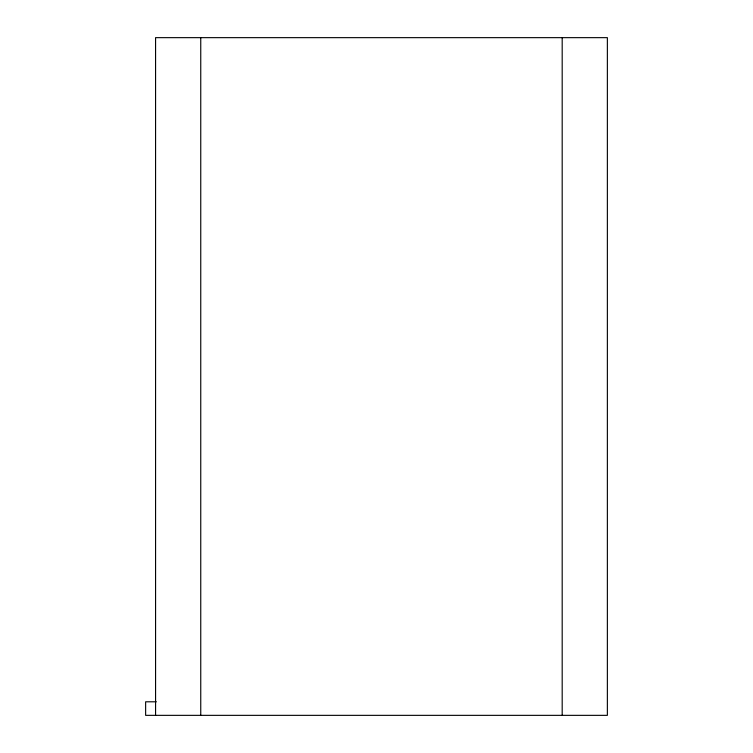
<?xml version="1.0" encoding="UTF-8"?>
<svg xmlns="http://www.w3.org/2000/svg" width="753" height="753" viewBox="0 0 753 753"><rect width="100%" height="100%" fill="white"/><g stroke="black" fill="none" stroke-linecap="round" stroke-linejoin="round"><path stroke-width="1.13" d="M156.323 701.796L145.63 701.796L145.63 715.35L607.37 715.35L607.37 37.65L155.57 37.65L155.57 715.35M562.19 37.65L562.19 715.35M200.75 37.65L200.75 715.35"/></g></svg>
